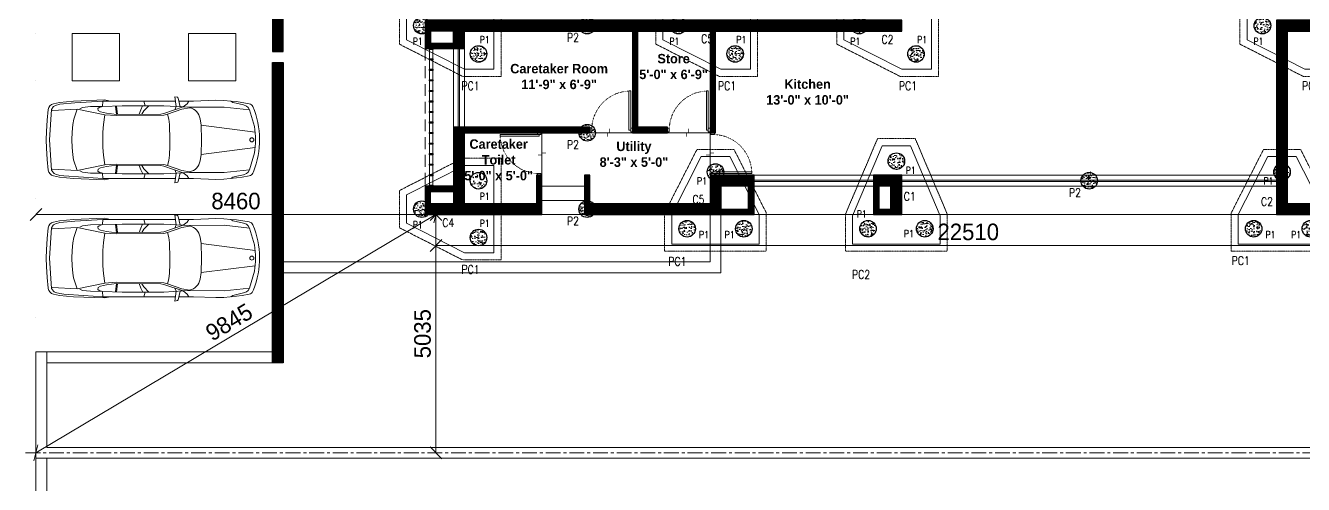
# Model space of a CAD drawing. Header units: metres. Extents: x 5205117 to 5948571, y 646915 to 1143748.
# Drawn here: x 5289628 to 5316649, y 905657 to 915355 of the extents above; entities that cross this region are included whole.
import ezdxf

# ---------------------------------------------------------------- set-up
doc = ezdxf.new("R2010")
doc.units = ezdxf.units.M
doc.header["$MEASUREMENT"] = 0
doc.header["$PDMODE"] = 35
doc.header["$PDSIZE"] = 10
for name, pattern in [('CENTER', [2, 1.25, -0.25, 0.25, -0.25]), ('DASHED', [0.75, 0.5, -0.25]), ('DOT', [0.25, 0, -0.25]), ('DOT2', [0.125, 0, -0.125]), ('HIDDEN', [0.375, 0.25, -0.125])]:
    doc.linetypes.add(name, pattern=pattern)
doc.layers.get('0').update_dxf_attribs({"color": 1, "linetype": 'DASHED', "lineweight": 30})
for name, color, linetype, lineweight in [('A -Text-1', 245, 'Continuous', 0), ('A-Center line', 1, 'CENTER', 9), ('A-Door', 3, 'Continuous', 15), ('A-Dotted', 43, 'DASHED', 5), ('A-Elevation 1', 4, 'Continuous', 13), ('A-Elevation 2', 163, 'Continuous', 9), ('A-Floor drop', 7, 'Continuous', 5), ('A-R.C.C.', 190, 'Continuous', 30), ('A-Window', 3, 'Continuous', 15), ('CAR', 251, 'Continuous', 0), ('landscape lines', 7, 'Continuous', 0), ('PLOT', 7, 'Continuous', 5), ('road ht', 8, 'Continuous', 5), ('S-C-0-UP TO F.F', 6, 'Continuous', 20), ('S-FOUND-EXCAVATION', 253, 'HIDDEN', 0), ('S-FOUND-FOOTING', 7, 'Continuous', 15), ('S-PILE', 96, 'Continuous', 30), ('S-TEXT COL.', 1, 'Continuous', 0), ('S-TEXT PILE', 7, 'Continuous', 0), ('WALL', 7, 'Continuous', 30), ('WALL HATCH', 252, 'Continuous', 0)]:
    doc.layers.add(name, color=color, linetype=linetype, lineweight=lineweight)
doc.layers.add('A-GF', color=8, linetype='Continuous', lineweight=0, transparency=0.5)
doc.styles.add('CENTURY GOTHIC', font='GOTHIC.TTF')
doc.styles.add('SETU 1', font='romans.shx', dxfattribs={"width": 0.8})
doc.styles.get("Standard").update_dxf_attribs({"font": 'GOTHIC.TTF'})
doc.dimstyles.get("Standard").update_dxf_attribs({"dimtxt": 2, "dimasz": 1, "dimexe": 0, "dimexo": 0, "dimgap": 0.1, "dimtad": 1, "dimdsep": 46, "dimtxsty": 'Standard', "dimblk": 'OBLIQUE', "dimcen": 0.1, "dimclrd": 256, "dimclre": 256, "dimclrt": 256, "dimadec": 0, "dimazin": 0, "dimtfac": 1, "dimtofl": 0, "dimtmove": 1, "dimatfit": 2, "dimldrblk": 'OPEN90', "dimfxl": 1, "dimtolj": 1, "dimtzin": 0, "dimlwd": -1, "dimlwe": -1, "dimarcsym": 0})

# ---------------------------------------------------------------- blocks, each defined once
blk = doc.blocks.new('A$C4CA47BB0')
at = {"layer": 'CAR'}
for p, q in [((-4.23915245812168, -0.4433533960382192), (-4.512537461981992, -0.4867865871019603)), ((-4.455077868648004, -0.5361714775062865), (-4.486498321801264, -0.5659226849147672)), ((-4.391557236740482, -0.5134398493537446), (-4.455077868648004, -0.5361714775062865)), ((-4.236782530078926, -0.4760002710045228), (-4.391557236740482, -0.5134398493537446)), ((-4.119777241818156, -0.4335420214993064), (-4.23915245812168, -0.4433533960382192)), ((-4.161233670527508, -0.460955191476387), (-4.236782530078926, -0.4760002710045228)), ((-4.119777241818156, -0.4335420214993064), (-4.161233670527508, -0.460955191476387)), ((-3.971470406830122, -0.4191985354336794), (-4.119777241818156, -0.4335420214993064)), ((-3.806537173546531, -0.4138500242424925), (-3.971470406830122, -0.4191985354336794)), ((-3.33223402553449, -0.434919695935605), (-3.806537173546531, -0.4138500242424925)), ((-3.33223402553449, -0.434919695935605), (-3.025185747348587, -0.434919695935605)), ((-2.703552525612395, -0.5325705718460085), (-3.248851464961263, -0.5621650596731342)), ((-3.199901198038788, -0.4903729141969961), (-3.231295683119242, -0.4343948675777938)), ((-3.11527171454145, -0.5557924042586819), (-3.199901198038788, -0.4903729141969961)), ((-3.00991424447966, -0.369602255830614), (-3.052684110818518, -0.5525249832808186)), ((-2.991567119879619, -0.3516633310682664), (-2.937115266826368, -0.3402373804092349)), ((-2.937115266826368, -0.3402373804092349), (-2.968129342465545, -0.5479710039053316)), ((-1.411737642163643, -0.434919695935605), (-2.951252830658632, -0.434919695935605)), ((-1.821557061784915, -0.5325705718460085), (-2.703552525612395, -0.5325705718460085)), ((-2.384852329003479, -0.5325705718460085), (-2.282170936856346, -0.6395535519532132)), ((-2.282170936856346, -0.4340686721770908), (-2.312277496794195, -0.5325705718460085)), ((-2.216802927358003, -0.6154551832914876), (-2.257087148293067, -0.5325705718460085)), ((-1.405389132494747, -0.5429960684505204), (-1.821557061784915, -0.5325705718460085)), ((-1.702293918202485, -0.5355591777570226), (-1.728194562010685, -0.7116700705082621)), ((-1.705928992374538, -0.7149429584478639), (-1.679632449393466, -0.536125919490587)), ((-1.446908886851815, -0.4075885303900577), (-1.574946504506442, -0.4308814333089686)), ((-0.7938825493911279, -0.434919695935605), (-1.446908886851815, -0.4075885303900577)), ((-1.411737642163643, -0.434919695935605), (-1.405389132494747, -0.5429960684505204)), ((-0.8235004996040514, -0.4708066570692608), (-1.411737642163643, -0.434919695935605)), ((-0.5024791220293992, -0.4986662956089276), (-0.8235004996040514, -0.4708066570692608)), ((-0.4965825478921033, -0.4608185174256505), (-0.7938825493911279, -0.434919695935605)), ((-0.413251923460848, -0.5239601066368778), (-0.5024791220293992, -0.4986662956089276)), ((-0.3692986876267241, -0.4879619839412044), (-0.4965825478921033, -0.4608185174256505)), ((-4.516194859586903, -0.6147335443038173), (-4.622074880100627, -0.9716824296428968)), ((-3.979561966223628, -0.5570188260753639), (-4.516194859586903, -0.6147335443038173)), ((-4.486498321801264, -0.5659226849147672), (-4.516194859586903, -0.6147335443038173)), ((-3.248851464961263, -0.5621650596731342), (-3.979561966223628, -0.5570188260753639)), ((-3.494170452457183, -0.9429863459099579), (-3.471569120234562, -0.8053154855642788)), ((-3.248209552501066, -0.5716921521816403), (-3.086220733852315, -0.6028975714925764)), ((-2.708015844533293, -0.6954003914852365), (-3.11527171454145, -0.5557924042586819)), ((-3.086220733852315, -0.6028975714925764), (-2.785196136674131, -0.7053229275807098)), ((-2.968129342465545, -0.5479710039053316), (-2.935410030253479, -0.6175818315241486)), ((-2.785196136674131, -0.7053229275807098), (-2.810944161128646, -0.8129619431347237)), ((-2.785196136674131, -0.7053229275807098), (-2.706967098980385, -0.7271689078843337)), ((-2.64346560143531, -0.7047871653030597), (-2.708015844533293, -0.6954003914852365)), ((-2.706967098980385, -0.7271689078843337), (-1.699226041338988, -0.7380846087526152)), ((-1.704436056157647, -0.7149593593348982), (-2.64346560143531, -0.7047871653030597)), ((-2.282170936856346, -0.6395535519532132), (-2.236429776652585, -0.7091971813460987)), ((-2.182683617285875, -0.7097785016430862), (-2.216802927358003, -0.6154551832914876)), ((-1.491078751050736, -0.6884136140015471), (-1.704436056157647, -0.7149593593348982)), ((-1.699226041338988, -0.7380846087526152), (-1.459355792665519, -0.7227443132760527)), ((-1.366186914467107, -0.6583726576063782), (-1.491078751050736, -0.6884136140015471)), ((-1.459355792665519, -0.7227443132760527), (-0.8694578325939799, -0.6032656802690326)), ((-1.428274746747775, -0.9226109783958236), (-1.459355792665519, -0.7227443132760527)), ((-1.405389132494747, -0.5429960684505204), (-1.335718168294988, -0.5660994500194647)), ((-1.155897486223693, -0.5485049438611895), (-1.405389132494747, -0.5429960684505204)), ((-1.319838010314925, -0.6300465049716877), (-1.366186914467107, -0.6583726576063782)), ((-1.335718168294988, -0.5660994500194647), (-1.310824812237115, -0.5892757244164386)), ((-1.310824812237115, -0.5892757244164386), (-1.319838010314925, -0.6300465049716877)), ((-0.9885196097475271, -0.5660994500194647), (-1.155897486223693, -0.5485049438611895)), ((-0.9285484029387587, -0.595741318184082), (-0.9885196097475271, -0.5660994500194647)), ((-0.8694578325939799, -0.6032656802690326), (-0.3464246906714834, -0.6294688293146464)), ((-0.8694578325939799, -0.6032656802690326), (-0.7997643171765956, -0.8122895068026992)), ((-0.3286374741073814, -0.608530364710532), (-0.3658465288899606, -0.554970537632471)), ((-0.2905997189918708, -1.252655121228599), (-0.3286374741073814, -0.608530364710532)), ((-0.2361556108044169, -0.8369928859301581), (-0.2604740246842994, -0.6118761454781634)), ((-4.635226568447251, -1.087376102595954), (-3.494170452457183, -0.9429863459099579)), ((-3.50375449249259, -1.25), (-3.494170452457183, -0.9429863459099579)), ((-2.824308605406259, -0.9283239537271584), (-2.834001073520994, -1.253956258195103)), ((-2.810944161128646, -0.8129619431347237), (-2.824308605406259, -0.9283239537271584)), ((-1.416734901044037, -1.086279065548297), (-1.428274746747775, -0.9226109783958236)), ((-0.7997643171765956, -0.8122895068026992), (-0.7771700464454623, -0.9293189408163016)), ((-0.7771700464454623, -0.9293189408163016), (-0.7646226851975368, -1.088748310068695)), ((-0.2226601872243918, -1.072504143536207), (-0.2361556108044169, -0.8369928859301581)), ((-0.218342198373648, -1.250001822321792), (-0.2226601872243918, -1.072504143536207)), ((-4.729999999999563, -1.25), (-4.729925284855199, -1.25)), ((-3.494170452457183, -1.557017298735445), (-3.50375449249259, -1.25)), ((-2.834001073520994, -1.253956258195103), (-2.830616112860298, -1.380616656997518)), ((-1.4146597333729, -1.246767203114359), (-1.416734901044037, -1.086279065548297)), ((-1.416734901044037, -1.413722756773495), (-1.4146597333729, -1.246767203114359)), ((-0.7646226851975368, -1.088748310068695), (-0.7622267890892542, -1.253236441527406)), ((-0.7622267890892542, -1.253236441527406), (-0.7646226851975373, -1.41125533457307)), ((-0.3286374741073814, -1.891473279931233), (-0.2905997189918708, -1.252655121228599)), ((-0.2226601872243918, -1.427499501105558), (-0.218342198373648, -1.250001822321792)), ((-3.494170452457183, -1.557017298735445), (-4.635226568447251, -1.412625719724019)), ((-4.622074880100627, -1.528319392678895), (-4.516194859586903, -1.885270100339767)), ((-3.471106250783123, -1.694609799287718), (-3.494170452457183, -1.557017298735445)), ((-2.830616112860298, -1.380616656997518), (-2.824308605406259, -1.571677868598272)), ((-2.824308605406259, -1.571677868598272), (-2.810944161128646, -1.687039879187068)), ((-1.45935579266552, -1.777257509049377), (-1.428274746747775, -1.577392666245942)), ((-1.428274746747775, -1.577392666245942), (-1.416734901044037, -1.413722756773495)), ((-0.7771700464454627, -1.570684703827283), (-0.7929757170659288, -1.669490931048131)), ((-0.7646226851975373, -1.41125533457307), (-0.7771700464454627, -1.570684703827283)), ((-0.2361556108044172, -1.663008936391634), (-0.2226601872243918, -1.427499501105558)), ((-4.516194859586903, -1.885270100339767), (-4.486498321801264, -1.934079137408844)), ((-4.516194859586903, -1.885270100339767), (-3.979561966223628, -1.942984818566401)), ((-2.708015844533293, -1.804601430838375), (-3.11527171454145, -1.944211240386721)), ((-2.785196136674131, -1.794678894739263), (-3.086220733852315, -1.897106073151008)), ((-2.968144376609416, -1.952027173778333), (-2.935420964178775, -1.882414523834086)), ((-2.810944161128646, -1.687039879187068), (-2.785196136674131, -1.794678894739263)), ((-2.706967098980385, -1.772832914441096), (-2.785196136674131, -1.794678894739263)), ((-2.64346560143531, -1.795214657020551), (-2.708015844533293, -1.804601430838375)), ((-1.699226041338989, -1.761917213572815), (-2.706967098980385, -1.772832914441096)), ((-1.704436056157647, -1.785042462990532), (-2.64346560143531, -1.795214657020551)), ((-2.386665993659335, -1.969319174701013), (-2.282170936856346, -1.860448270370398)), ((-2.282170936856346, -1.860448270370398), (-2.236429776652585, -1.790806463299305)), ((-2.216802927358003, -1.884548461350278), (-2.258005142333786, -1.969319174701013)), ((-2.182683617285875, -1.790223320680525), (-2.216802927358003, -1.884548461350278)), ((-1.701894374393305, -1.967150613092599), (-1.728194562010686, -1.788333574137141)), ((-1.491078751050736, -1.811588208322064), (-1.704436056157647, -1.785042462990532)), ((-1.704436056157647, -1.785042462990532), (-1.679632449393466, -1.963875902834843)), ((-1.45935579266552, -1.777257509049377), (-1.699226041338989, -1.761917213572815)), ((-1.366186914467107, -1.841630987037206), (-1.491078751050736, -1.811588208322064)), ((-0.8694578325939804, -1.89673614205276), (-1.45935579266552, -1.777257509049377)), ((-1.319838010314925, -1.869955317353742), (-1.366186914467107, -1.841630987037206)), ((-1.310824812237115, -1.910726097907173), (-1.319838010314925, -1.869955317353742)), ((-0.7929757170659288, -1.669490931048131), (-0.8694578325939804, -1.89673614205276)), ((-0.3464246906714834, -1.870532993008965), (-0.8694578325939804, -1.89673614205276)), ((-0.3692278449143487, -1.948480937737259), (-0.3286374741073814, -1.891473279931233)), ((-0.2604740246842994, -1.888127499163602), (-0.2361556108044172, -1.663008936391634)), ((-4.598383344531612, -1.923061386583868), (-4.586388374244052, -1.951834007786601)), ((-4.512537461981992, -2.013215235219832), (-4.358796466727654, -2.039112234389904)), ((-4.486498321801264, -1.934079137408844), (-4.455077868648004, -1.963832167139117)), ((-4.455077868648004, -1.963832167139117), (-4.391557236740482, -1.986563795288021)), ((-4.391557236740482, -1.986563795288021), (-4.250923738552956, -2.020351443001346)), ((-4.358796466727654, -2.039112234389904), (-4.239152458121681, -2.056650248607184)), ((-4.250923738552956, -2.020351443001346), (-4.161233670527508, -2.039046630845405)), ((-4.239152458121681, -2.056650248607184), (-3.971470406830122, -2.080803286886294)), ((-4.161233670527508, -2.039046630845405), (-4.119777241818157, -2.066457978500694)), ((-3.979561966223628, -1.942984818566401), (-3.248851464961263, -1.937836762648658)), ((-3.971470406830122, -2.080803286886294), (-3.806537173546531, -2.086153620399273)), ((-3.806537173546531, -2.086153620399273), (-3.33223402553449, -2.065082126389825)), ((-3.33223402553449, -2.065082126389825), (-3.025200781492458, -2.065082126389825)), ((-3.248851464961263, -1.937836762648658), (-3.11527171454145, -1.944211240386721)), ((-3.086220733852315, -1.897106073151008), (-3.248209552501066, -1.928309670138333)), ((-3.199901198038788, -2.009628908122977), (-3.231295683119242, -2.065605132422206)), ((-3.11527171454145, -1.944211240386721), (-3.199901198038788, -2.009628908122977)), ((-3.11527171454145, -1.944211240386721), (-2.703552525612395, -1.967433072799395)), ((-3.009936567905243, -2.130392277207648), (-3.052695044741995, -1.947471372079235)), ((-2.991581698444861, -2.148333024293606), (-2.937138045836036, -2.159758974950819)), ((-2.937138045836036, -2.159758974950819), (-2.968144376609416, -1.952027173778333)), ((-1.411737642163644, -2.065083948709798), (-2.951267864802503, -2.065082126389825)), ((-2.703552525612395, -1.967433072799395), (-1.821557061784915, -1.967433072799395)), ((-2.282170936856346, -2.06593315014652), (-2.312277496794195, -1.967433072799395)), ((-1.821557061784915, -1.967433072799395), (-1.405389132494747, -1.95700575387491)), ((-1.574946504506443, -2.069120389012824), (-1.446908886851816, -2.092415114255346)), ((-1.446908886851816, -2.092415114255346), (-0.7938825493911283, -2.065083948709798)), ((-1.411737642163644, -2.065083948709798), (-1.405389132494747, -1.95700575387491)), ((-1.411737642163644, -2.065083948709798), (-1.006859445064038, -2.03926895396944)), ((-1.405389132494747, -1.95700575387491), (-1.335718168294989, -1.933902372304146)), ((-1.405389132494747, -1.95700575387491), (-1.155897486223694, -1.951498700780576)), ((-1.335718168294989, -1.933902372304146), (-1.310824812237115, -1.910726097907173)), ((-1.155897486223694, -1.951498700780576), (-0.9885196097475275, -1.933902372304146)), ((-1.006859445064038, -2.03926895396944), (-0.587145963101648, -2.009966037447157)), ((-0.9285472639912771, -1.904262326457683), (-0.9885196097475275, -1.933902372304146)), ((-0.7938825493911283, -2.065083948709798), (-0.4965825478921033, -2.039183304896142)), ((-0.587145963101648, -2.009966037447157), (-0.5024791220293992, -2.001335526711102)), ((-0.5024791220293992, -2.001335526711102), (-0.4133302832469781, -1.975770189903471)), ((-0.4965825478921033, -2.039183304896142), (-0.3731241943169152, -2.012910907666082))]:
    blk.add_line(p, q, dxfattribs=at)
at = {"layer": 'CAR', "linetype": 'DOT', "ltscale": 200}
blk.add_lwpolyline([(-5.000000000000001, -2.5), (0, -2.5), (0, 0), (-5, 0)], close=True, dxfattribs=at)
at = {"layer": 'CAR'}
blk.add_circle((-4.566302300139796, -1.249998177680027), 0.04299394059769752, dxfattribs=at)
for centre, radius, start, end in [((-4.496660948649151, -0.5810023885314877), 0.09554134974888392, 99.56185476926768, 159.9007449463977), ((-2.986655510068886, -0.3750400607405027), 0.02388629608166429, 101.8560145927784, 166.8450830646642), ((-0.4396678284447262, -0.61607295000249), 0.0958247381144163, 34.7318926638975, 73.99907725951901), ((-0.4029587728946353, -0.6272674659339827), 0.1433131759158288, 6.16525159085062, 76.41699488329039), ((-2.943378127420146, -1.249998177680027), 1.78663175302919, 156.8697197759447, 202.1307612114779), ((-3.18715953184801, -0.8530675766414788), 0.288391726814776, 102.2413048067315, 170.4690512149974), ((-2.689220884625684, -1.250001822321792), 1.952793861006529, 171.8060920894292, 188.1938001605358), ((-3.18715953184801, -1.646936068003924), 0.287920138940791, 189.5309122793852, 257.7586450550641), ((-4.496660948649151, -1.919001256110278), 0.09554152472623277, 200.099348938389, 260.4381452307323), ((-2.986677833499925, -2.124956294623189), 0.02388556084065407, 193.1504116226357, 258.1420177111038), ((-0.4396678284447262, -1.883930694639275), 0.0955411491597455, 286.0012005063302, 317.4973570530997), ((-0.4029587728946353, -1.872736178707783), 0.1433137316082339, 282.0139402735163, 351.7917600206507)]:
    blk.add_arc(centre, radius, start, end, dxfattribs=at)
blk = doc.blocks.new('d 1200')
at = {"layer": 'A-GF', "ltscale": 10}
for points in [[(-50, -5.820766091346741e-11), (-50, 1099.999999999942), (-100, 1099.999999999942), (-100, -5.820766091346741e-11)], [(-1200, -50), (-1200, 49.99999999994179), (-1150, 49.99999999994179), (-1150, -50)], [(0, -50), (0, 49.99999999994179), (-50, 49.99999999994179), (-50, -50)]]:
    blk.add_lwpolyline(points, close=True, dxfattribs=at)
at = {"layer": 'A-GF', "linetype": 'DOT', "ltscale": 2}
blk.add_arc((-50, -5.820766091346741e-11), 1100, 90, 180, dxfattribs=at)
blk = doc.blocks.new('A$C583B0B11')
at = {"layer": 'A-Elevation 1', "ltscale": 5}
for p, q in [((-135, 0), (135, 0)), ((-135, -100), (135, -100))]:
    blk.add_line(p, q, dxfattribs=at)
at = {"layer": 'A-R.C.C.', "ltscale": 5, "flags": 128}
for points in [[(-135, 0), (-150, 0), (-150, -100), (-135, -100)], [(135, -100), (150, -100), (150, 0), (135, 0)]]:
    blk.add_lwpolyline(points, close=True, dxfattribs=at)
blk = doc.blocks.new('A$C41A408E0')
at = {"layer": 'A-R.C.C.', "ltscale": 5, "xscale": -1, "rotation": 90}
for p in [(12.50000000093132, -177.0000000001164), (12.50000000093132, -480.0000000001164), (12.50000000093132, -783.0000000001164), (12.50000000093132, -1086.000000000116), (12.50000000093132, -1389.000000000116), (12.50000000093132, -1692.000000000116), (12.50000000093132, -1995.000000000116), (12.50000000093132, -2298.000000000116), (12.50000000093132, -2601.000000000116), (12.50000000093132, -2904.000000000116), (12.50000000093132, -3207.000000000116), (12.50000000093132, -3510.000000000116), (12.50000000093132, -3813.000000000116)]:
    blk.add_blockref('A$C583B0B11', p, dxfattribs=at)
blk = doc.blocks.new('drop')
at = {"layer": 'A-Floor drop', "ltscale": 3, "const_width": 0.01875}
blk.add_lwpolyline([(-0.1124999999983629, 0.02812499999959073), (0, 0.02812499999959073), (0, -0.02812499999959073), (0.1125000000010914, -0.02812499999959073)], dxfattribs=at)
blk = doc.blocks.new('_Oblique')
at = {"color": 0, "linetype": 'ByBlock', "lineweight": -2}
blk.add_line((-0.5, -0.5), (0.5, 0.5), dxfattribs=at)
blk = doc.blocks.new('*D73')
at = {"layer": 'Defpoints', "color": 0, "ltscale": 5, "transparency": 16777216}
for p in [(5298306.855469342, 911360.2669088766), (5289846.874224629, 906325.2669088678), (5289846.874224629, 906325.2669088668)]:
    blk.add_point(p, dxfattribs=at)
at = {"layer": 'road ht', "color": 1, "ltscale": 5, "transparency": 16777216}
blk.add_line((5298306.855469342, 911360.2669088757), (5289846.874224629, 906325.2669088668), dxfattribs=at)
at = {"layer": 'road ht', "linetype": 'DOT2', "ltscale": 5, "transparency": 16777216}
for p, q in [((5298306.855469342, 911360.2669088766), (5298306.855469342, 911360.2669088757)), ((5289846.874224629, 906325.2669088678), (5289846.874224629, 906325.2669088668))]:
    blk.add_line(p, q, dxfattribs=at)
at = {"layer": 'road ht', "color": 1, "ltscale": 5, "transparency": 16777216, "xscale": 250, "yscale": 250, "zscale": 250}
for p, rotation in [((5298306.855469342, 911360.2669088757), 30.7592032650284), ((5289846.874224629, 906325.2669088668), 210.7592032650284)]:
    blk.add_blockref('_Oblique', p, dxfattribs=dict(at, rotation=rotation))
at = {"layer": 'road ht', "color": 1, "ltscale": 5, "transparency": 16777216, "insert": (5293931.718886197, 909086.6461752115), "char_height": 350, "attachment_point": 5, "rotation": 30.759203265028393}
blk.add_mtext('\\A1;9845', dxfattribs=at)
blk = doc.blocks.new('_Open90')
at = {"color": 0, "linetype": 'ByBlock', "lineweight": -2}
for p, q in [((0, 0), (-1, 0)), ((-0.5, 0.5), (0, 0)), ((0, 0), (-0.5, -0.5))]:
    blk.add_line(p, q, dxfattribs=at)
blk = doc.blocks.new('*D74')
at = {"layer": 'Defpoints', "color": 0, "ltscale": 5, "transparency": 16777216}
for p in [(5298314.664623672, 911360.2669088771), (5298306.855469359, 906325.2669088684), (5298314.664623672, 906325.2669088684)]:
    blk.add_point(p, dxfattribs=at)
at = {"layer": 'road ht', "linetype": 'DOT2', "ltscale": 5, "transparency": 16777216}
for p, q in [((5298314.664623672, 911360.2669088771), (5298306.855469359, 911360.2669088771)), ((5298314.664623672, 906325.2669088684), (5298306.855469359, 906325.2669088684))]:
    blk.add_line(p, q, dxfattribs=at)
at = {"layer": 'road ht', "color": 1, "ltscale": 5, "transparency": 16777216}
blk.add_line((5298306.855469359, 911360.2669088771), (5298306.855469359, 906325.2669088684), dxfattribs=at)
at = {"layer": 'road ht', "color": 1, "ltscale": 5, "transparency": 16777216, "xscale": 250, "yscale": 250, "zscale": 250}
for p, rotation in [((5298306.855469359, 911360.2669088771), 90), ((5298306.855469359, 906325.2669088684), 270)]:
    blk.add_blockref('_Oblique', p, dxfattribs=dict(at, rotation=rotation))
at = {"layer": 'road ht', "color": 1, "ltscale": 5, "transparency": 16777216, "insert": (5298023.051934348, 908842.766908871), "char_height": 350, "attachment_point": 5, "rotation": 90}
blk.add_mtext('\\A1;5035', dxfattribs=at)
blk = doc.blocks.new('*D75')
at = {"layer": 'Defpoints', "color": 0, "ltscale": 5, "transparency": 16777216}
for p in [(5289846.85916472, 911360.2776878095), (5289846.85916472, 911360.2776878097), (5298306.855469343, 911360.2669088842)]:
    blk.add_point(p, dxfattribs=at)
at = {"layer": 'road ht', "linetype": 'DOT2', "ltscale": 5, "transparency": 16777216}
for p, q in [((5289846.85916472, 911360.2776878095), (5289846.85916472, 911360.2776878097)), ((5298306.855469343, 911360.2669088842), (5298306.855469343, 911360.2669088843))]:
    blk.add_line(p, q, dxfattribs=at)
at = {"layer": 'road ht', "color": 1, "ltscale": 5, "transparency": 16777216}
blk.add_line((5298306.855469343, 911360.2669088843), (5289846.85916472, 911360.2776878097), dxfattribs=at)
at = {"layer": 'road ht', "color": 1, "ltscale": 5, "transparency": 16777216, "xscale": 250, "yscale": 250, "zscale": 250}
for p, rotation in [((5289846.85916472, 911360.2776878097), 179.9999269991487), ((5298306.855469343, 911360.2669088843), 359.9999269991487)]:
    blk.add_blockref('_Oblique', p, dxfattribs=dict(at, rotation=rotation))
at = {"layer": 'road ht', "color": 1, "ltscale": 5, "transparency": 16777216, "insert": (5294076.857678627, 911644.0758333569), "char_height": 350, "attachment_point": 5, "rotation": 359.9999269991487}
blk.add_mtext('\\A1;8460', dxfattribs=at)
blk = doc.blocks.new('*D99')
at = {"layer": 'Defpoints', "color": 0, "ltscale": 5, "transparency": 16777216}
for p in [(5298306.855469342, 911508.7768309587), (5320816.855469342, 911475.2669088761), (5320816.855469342, 910708.2632984569)]:
    blk.add_point(p, dxfattribs=at)
at = {"layer": 'road ht', "linetype": 'DOT2', "ltscale": 5, "transparency": 16777216}
for p, q in [((5298306.855469342, 911508.7768309587), (5298306.855469342, 910708.2632984569)), ((5320816.855469342, 911475.2669088761), (5320816.855469342, 910708.2632984569))]:
    blk.add_line(p, q, dxfattribs=at)
at = {"layer": 'road ht', "color": 1, "ltscale": 5, "transparency": 16777216}
blk.add_line((5298306.855469342, 910708.2632984569), (5320816.855469342, 910708.2632984569), dxfattribs=at)
at = {"layer": 'road ht', "color": 1, "ltscale": 5, "transparency": 16777216, "xscale": 250, "yscale": 250, "zscale": 250, "rotation": 180}
blk.add_blockref('_Oblique', (5298306.855469342, 910708.2632984569), dxfattribs=at)
at = {"layer": 'road ht', "color": 1, "ltscale": 5, "transparency": 16777216, "xscale": 250, "yscale": 250, "zscale": 250}
blk.add_blockref('_Oblique', (5320816.855469342, 910708.2632984569), dxfattribs=at)
at = {"layer": 'road ht', "color": 1, "ltscale": 5, "transparency": 16777216, "insert": (5309561.855469342, 910992.0668334671), "char_height": 350, "attachment_point": 5}
blk.add_mtext('\\A1;22510', dxfattribs=at)
blk = doc.blocks.new('P2')
at = {"layer": 'S-PILE', "lineweight": 0}
h = blk.add_hatch(dxfattribs=at)
h.set_pattern_fill('AR-CONC', color=256, scale=20)
h.set_pattern_definition([(49.99999999999999, (0, 0), (143.4520365201507, -12.55042699651902), [15, -165]), (355, (0, 0), (-27.7502667226, 150.4384267400024), [12, -132]), (100.45144446, (11.9543362, -1.0458688), (115.7017693454224, 137.8879981937259), [12.7480384, -140.2284224]), (46.18420000000001, (0, 40), (213.4482661343145, -33.10385615861531), [22.5, -247.5]), (96.63563549, (17.787349, 37.2413386), (186.9323891348457, 194.8237201549101), [19.1220684, -210.342752]), (351.1841639899999, (0, 40), (186.9323890109546, 194.823720053998), [18, -198.0000002]), (21, (20, 30), (119.3814104236923, -80.52377813306776), [15, -165]), (326.0000000000001, (20, 30), (48.66306638431634, 145.0300090093706), [12, -132]), (71.45144474, (29.9484508, 23.2896852), (168.0444753459942, 64.50623056127077), [12.748038, -140.2284224]), (37.50000000000001, (0, 0), (2.431971063458134, 66.5787707662623), [0, -130.4, 0, -134, 0, -132.5]), (7.499999999999999, (0, 0), (52.61390748842972, 78.88234237647205), [0, -76.39999999999999, 0, -127.4, 0, -50.5]), (327.5, (-44.6, 0), (106.7644872344818, -4.510974346875951), [0, -50, 0, -156, 0, -207]), (317.5, (-64.6, 0), (116.6372338684772, 20.02099646646354), [0, -65, 0, -103.6, 0, -147])])
edge = h.paths.add_edge_path()
edge.add_arc((0, 0), 175, 0, 360)
at = {"layer": 'S-PILE'}
blk.add_circle((0, 0), 175, dxfattribs=at)
blk = doc.blocks.new('fghfgfccf')
at = {"layer": 'S-C-0-UP TO F.F'}
h = blk.add_hatch(color=5, dxfattribs=at)
h.dxf.hatch_style = 1
h.paths.add_polyline_path([(5232664.205102915, 1007978.544935737), (5232664.205102915, 1007748.544935737), (5232064.205102915, 1007748.544935737), (5232064.205102915, 1007978.544935737)])
h = blk.add_hatch(color=5, dxfattribs=at)
h.dxf.hatch_style = 1
h.paths.add_polyline_path([(5238089.20511396, 1007978.507803955), (5238089.20511396, 1007748.507803955), (5237489.205098702, 1007748.507803955), (5237489.205098702, 1007978.507803955)])
h = blk.add_hatch(color=5, dxfattribs=at)
h.dxf.hatch_style = 1
h.paths.add_polyline_path([(5241914.205102915, 1007978.544935737), (5241914.205102915, 1007748.544935737), (5241314.205102915, 1007748.544935737), (5241314.205102915, 1007978.544935737)])
h = blk.add_hatch(color=5, dxfattribs=at)
h.dxf.hatch_style = 1
h.paths.add_polyline_path([(5250439.205087656, 1007978.544935737), (5250439.205087656, 1007748.544935737), (5249839.205087656, 1007748.544935737), (5249839.205087656, 1007978.544935737)])
h = blk.add_hatch(color=5, dxfattribs=at)
h.dxf.hatch_style = 1
h.paths.add_polyline_path([(5241684.205102915, 1004698.544935737), (5241914.205102915, 1004698.544935737), (5241914.205102915, 1003868.544935737), (5241684.205102915, 1003868.544935737)])
h = blk.add_hatch(color=5, dxfattribs=at)
h.dxf.hatch_style = 1
h.paths.add_polyline_path([(5237859.205118174, 1004468.544935737), (5238089.205118174, 1004468.544935737), (5238089.205118174, 1003868.544931922), (5237859.205118174, 1003868.544931922)])
h = blk.add_hatch(color=5, dxfattribs=at)
h.dxf.hatch_style = 1
h.paths.add_polyline_path([(5249839.205102915, 1004468.544935737), (5250069.205102915, 1004468.544935737), (5250069.205102915, 1003868.544931922), (5249839.205102915, 1003868.544931922)])
h = blk.add_hatch(color=5, dxfattribs=at)
h.dxf.hatch_style = 1
h.paths.add_polyline_path([(5232664.205118174, 1004098.544935737), (5232664.205118174, 1003868.544935737), (5232064.205102915, 1003868.544935737), (5232064.205102915, 1004098.544935737)])
at = {"layer": 'S-C-0-UP TO F.F', "color": 5}
for points in [[(5232664.205102915, 1007748.544935737), (5232664.205102915, 1007978.544935737), (5232064.205102915, 1007978.544935737), (5232064.205102915, 1007748.544935737)], [(5238089.20511396, 1007748.507803955), (5238089.20511396, 1007978.507803955), (5237489.205098702, 1007978.507803955), (5237489.205098702, 1007748.507803955)], [(5241914.205102915, 1007748.544935737), (5241914.205102915, 1007978.544935737), (5241314.205102915, 1007978.544935737), (5241314.205102915, 1007748.544935737)], [(5250439.205087656, 1007748.544935737), (5250439.205087656, 1007978.544935737), (5249839.205087656, 1007978.544935737), (5249839.205087656, 1007748.544935737)], [(5241914.205102915, 1004698.544935737), (5241684.205102915, 1004698.544935737), (5241684.205102915, 1003868.544935737), (5241914.205102915, 1003868.544935737)], [(5238089.205118174, 1004468.544935737), (5237859.205118174, 1004468.544935737), (5237859.205118174, 1003868.544931922), (5238089.205118174, 1003868.544931922)], [(5250069.205102915, 1004468.544935737), (5249839.205102915, 1004468.544935737), (5249839.205102915, 1003868.544931922), (5250069.205102915, 1003868.544931922)], [(5232664.205118174, 1003868.544935737), (5232664.205118174, 1004098.544935737), (5232064.205102915, 1004098.544935737), (5232064.205102915, 1003868.544935737)]]:
    blk.add_lwpolyline(points, close=True, dxfattribs=at)
at = {"layer": 'S-FOUND-EXCAVATION'}
for points in [[(5233439.205177514, 1008938.544923069), (5232628.794932021, 1008938.544923069), (5231289.205177514, 1008256.250033928), (5231289.205177514, 1007470.83984064), (5232628.794930618, 1006788.544923069), (5233439.205177514, 1006788.544923069)], [(5238864.20518093, 1008938.507791287), (5238053.794935437, 1008938.507791287), (5236714.20518093, 1008256.212902146), (5236714.20518093, 1007470.802708858), (5238053.794934033, 1006788.507791287), (5238864.20518093, 1006788.507791287)], [(5242689.205177514, 1008938.544923069), (5241878.794932021, 1008938.544923069), (5240539.205177514, 1008256.250033928), (5240539.205177514, 1007470.83984064), (5241878.794930618, 1006788.544923069), (5242689.205177514, 1006788.544923069)], [(5251214.205188559, 1008938.544923698), (5250403.794943066, 1008938.544923698), (5249064.205188559, 1008256.250034556), (5249064.205188559, 1007470.839841268), (5250403.794941663, 1006788.544923698), (5251214.205188559, 1006788.544923698)], [(5241402.769913876, 1005478.187237704), (5240724.205089647, 1003880.654651403), (5240724.205089647, 1003098.050811133), (5242874.205089647, 1003098.050811133), (5242874.205089647, 1003880.654650089), (5242195.640293786, 1005478.187237704)], [(5239049.205093833, 1003093.544882999), (5239049.205093833, 1003903.955128492), (5238366.910204692, 1005243.544882999), (5237581.500011404, 1005243.544882999), (5236899.205093833, 1003903.955129895), (5236899.205093833, 1003093.544882999)], [(5251029.205089619, 1003093.504899878), (5251029.205089619, 1003903.915145371), (5250346.910200479, 1005243.504899878), (5249561.50000719, 1005243.504899878), (5248879.205089619, 1003903.915146774), (5248879.205089619, 1003093.504899878)], [(5233439.205185143, 1005058.544923069), (5232628.79493965, 1005058.544923069), (5231289.205185143, 1004376.250033928), (5231289.205185143, 1003590.83984064), (5232628.794938248, 1002908.544923069), (5233439.205185143, 1002908.544923069)]]:
    blk.add_lwpolyline(points, close=True, dxfattribs=at)
at = {"layer": 'S-FOUND-FOOTING', "color": 1}
for points in [[(5233289.205177514, 1008788.544923069), (5232664.205129219, 1008788.544923069), (5231439.205177514, 1008163.544936365), (5231439.205177514, 1007563.544936365), (5232664.205129219, 1006938.544923069), (5233289.205177514, 1006938.544923069), (5233289.205177514, 1008788.544923069)], [(5238714.20518093, 1008788.507791287), (5238089.205132635, 1008788.507791287), (5236864.20518093, 1008163.507804583), (5236864.20518093, 1007563.507804583), (5238089.205132635, 1006938.507791287), (5238714.20518093, 1006938.507791287), (5238714.20518093, 1008788.507791287)], [(5242539.205177514, 1008788.544923069), (5241914.205129219, 1008788.544923069), (5240689.205177514, 1008163.544936365), (5240689.205177514, 1007563.544936365), (5241914.205129219, 1006938.544923069), (5242539.205177514, 1006938.544923069), (5242539.205177514, 1008788.544923069)], [(5251064.205188559, 1008788.544923698), (5250439.205140265, 1008788.544923698), (5249214.205188559, 1008163.544936994), (5249214.205188559, 1007563.544936994), (5250439.205140265, 1006938.544923698), (5251064.205188559, 1006938.544923698), (5251064.205188559, 1008788.544923698)], [(5238899.205093833, 1003243.544882999), (5238899.205093833, 1003868.544931294), (5238274.205107129, 1005093.544882999), (5237674.205107129, 1005093.544882999), (5237049.205093833, 1003868.544931294), (5237049.205093833, 1003243.544882999), (5238899.205093833, 1003243.544882999)], [(5250879.205089619, 1003243.504899878), (5250879.205089619, 1003868.504948173), (5250254.205102915, 1005093.504899878), (5249654.205102915, 1005093.504899878), (5249029.205089619, 1003868.504948173), (5249029.205089619, 1003243.504899878), (5250879.205089619, 1003243.504899878)], [(5233289.205185143, 1004908.544923069), (5232664.205136849, 1004908.544923069), (5231439.205185143, 1004283.544936365), (5231439.205185143, 1003683.544936365), (5232664.205136849, 1003058.544923069), (5233289.205185143, 1003058.544923069), (5233289.205185143, 1004908.544923069)]]:
    blk.add_lwpolyline(points, dxfattribs=at)
at = {"layer": 'S-FOUND-FOOTING', "color": 202}
blk.add_lwpolyline([(5241499.205102918, 1005323.544935737), (5240874.205089621, 1003843.408557461), (5240874.205089621, 1003243.408509166), (5242724.205089621, 1003243.408509166), (5242724.205089621, 1003843.408557461), (5242099.205102917, 1005323.544935737), (5241499.205102918, 1005323.544935737)], dxfattribs=at)
at = {"layer": 'S-PILE', "rotation": 90.00000000000001}
for p in [(5231764.205129219, 1007863.544936365), (5235261.705118174, 1007863.544937568), (5237189.205132635, 1007863.507804583), (5241014.205129219, 1007863.544936365), (5249539.205140265, 1007863.544936994), (5232964.068750942, 1007263.544931218), (5238389.068754358, 1007263.507799436), (5242214.068750942, 1007263.544931218), (5235261.705118174, 1005598.544937568), (5232964.068758572, 1004583.544931218), (5245876.705111507, 1004583.544937568), (5231764.205136849, 1003983.544936365), (5235261.705118174, 1003983.544937568), (5232964.068758572, 1003383.544931218)]:
    blk.add_blockref('P2', p, dxfattribs=at)
at = {"layer": 'S-PILE'}
for p in [(5237974.205107129, 1004768.544931294), (5241799.205102917, 1004998.544935737), (5249954.205102915, 1004768.504948173), (5237374.205101982, 1003568.68130957), (5238574.205101982, 1003568.68130957), (5241199.20509777, 1003568.544935737), (5242399.20509777, 1003568.544935737), (5249354.205097768, 1003568.641326449), (5250554.205097768, 1003568.641326449)]:
    blk.add_blockref('P2', p, dxfattribs=at)
at = {"layer": 'S-TEXT COL.', "color": 1, "true_color": 0xe61414, "style": 'SETU 1', "width": 0.8}
for s, p in [('C5', (5237670.735544964, 1007494.384430272)), ('C2', (5241484.8532647, 1007479.940417271)), ('C5', (5237487.822211687, 1004098.544937421)), ('C1', (5241954.066964537, 1004162.648285434)), ('C2', (5249509.806995326, 1004051.678954092)), ('C4', (5232198.018301928, 1003606.50467632))]:
    blk.add_text(s, height=180, dxfattribs=at).set_placement(p)
at = {"layer": 'S-TEXT COL.', "color": 7, "style": 'SETU 1', "width": 0.8}
for s, p in [('PC1', (5232602.707815929, 1006499.413815198)), ('PC1', (5238027.707819344, 1006499.376683416)), ('PC1', (5241852.707815929, 1006499.413815198)), ('PC1', (5250377.707826974, 1006499.413815827)), ('PC1', (5232602.707823559, 1002619.413815198)), ('PC1', (5236976.794236938, 1002788.39940246)), ('PC1', (5248889.730491414, 1002804.373792006)), ('PC2', (5240861.431635492, 1002512.113898934))]:
    blk.add_text(s, height=180, dxfattribs=at).set_placement(p)
at = {"layer": 'S-TEXT PILE', "style": 'SETU 1', "width": 0.8}
for s, height, p in [('P1', 150, (5232989.034573427, 1007490.039964812)), ('P2', 180, (5234834.817814688, 1007522.02715092)), ('P1', 150, (5238414.034576843, 1007490.002833029)), ('P1', 150, (5242239.034573427, 1007490.039964812)), ('P1', 150, (5231574.940731306, 1007457.049886474)), ('P1', 150, (5236999.940734722, 1007457.012754692)), ('P1', 150, (5240824.940731306, 1007457.049886474)), ('P1', 150, (5249349.940742351, 1007457.049887102)), ('P2', 180, (5234834.817814688, 1005257.02715092)), ('P1', 150, (5241996.751991218, 1004729.963162544)), ('P1', 150, (5237582.823597346, 1004502.610315192)), ('P2', 180, (5245449.817808022, 1004242.02715092)), ('P1', 150, (5249562.823593132, 1004502.570332071)), ('P1', 150, (5232989.034581057, 1004177.049881327)), ('P1', 150, (5240962.720753506, 1003804.239358905)), ('P1', 150, (5231574.940738935, 1003577.049886474)), ('P1', 150, (5232989.034581057, 1003610.039964812)), ('P2', 180, (5234834.817814688, 1003642.02715092)), ('P1', 150, (5237625.421405116, 1003366.708411168)), ('P1', 150, (5238167.404156496, 1003366.708411168)), ('P1', 150, (5241959.052555947, 1003389.816295512)), ('P1', 150, (5249605.421400903, 1003366.668428047)), ('P1', 150, (5250147.404152282, 1003366.668428047))]:
    blk.add_text(s, height=height, dxfattribs=at).set_placement(p)

msp = doc.modelspace()

# ---------------------------------------------------------------- hatches: boundary and pattern name
at = {"layer": 'WALL HATCH', "ltscale": 10}
h = msp.add_hatch(dxfattribs=at)
h.set_pattern_fill('ANSI31', color=256, scale=100, angle=180)
h.set_pattern_definition([(225, (2846344.712207468, -266161.4239915681), (8.83883476483184, -8.838834764831851), [])])
h.paths.add_polyline_path([(5320701.855469342, 915470.2669088766), (5320701.855469342, 915705.2669089362), (5321186.855469342, 915705.2669089362), (5321186.855469342, 915470.2669088766)], flags=16)
h.paths.add_polyline_path([(5320701.855469342, 919300.2669088766), (5320701.855469342, 919065.2669088766), (5321186.855469342, 919065.2669088766), (5321186.855469342, 919300.2669088766)], flags=16)
h.paths.add_polyline_path([(5320586.855469342, 915240.2669088766), (5320586.855469342, 915820.2669088766), (5321186.855469342, 915820.2669088766), (5321186.855469342, 917270.2669088766), (5318001.855469342, 917270.2669088766), (5318001.855469342, 915470.2669088766), (5319686.855469342, 915470.2669088766), (5319686.855469342, 915240.2669088766), (5317886.855469342, 915240.2669088766), (5317886.855469342, 919530.2669088766), (5319686.855469342, 919530.2669088766), (5319686.855469342, 919300.2669088766), (5318001.855469342, 919300.2669088766), (5318001.855469342, 917500.2669088766), (5321186.855469342, 917500.2669088766), (5321186.855469342, 918950.2669089362), (5320586.855469342, 918950.2669089362), (5320586.855469342, 919530.2669088766), (5321416.855469342, 919530.2669088766), (5321416.855469342, 915240.2669088766)])
h.paths.add_polyline_path([(5306101.855469342, 920670.2669088766), (5307026.855469342, 920670.2669088766), (5307026.855469342, 920440.2669088766), (5306101.855469342, 920440.2669088766), (5306101.855469342, 918615.2669088766), (5307026.855469342, 918615.2669088766), (5307026.855469342, 918500.2669088766), (5306101.855469342, 918500.2669088766), (5306101.855469342, 917500.2669088766), (5306726.855469342, 917500.2669088766), (5306726.855469342, 917270.2669088766), (5305871.855469342, 917270.2669088766), (5305871.855469342, 921885.2669089362), (5306101.855469342, 921885.2669089362)], flags=17)
h.paths.add_polyline_path([(5298676.855469342, 914985.0330886766), (5298676.855469342, 915240.2669088766), (5298191.855469342, 915240.2669088766), (5298191.855469342, 914985.0330886766)], flags=16)
h.paths.add_polyline_path([(5306101.855469342, 922810.2669088766), (5306101.855469342, 923180.2669088766), (5307926.855469342, 923180.2669088766), (5307926.855469342, 917270.2669088766), (5308156.855469342, 917270.2669088766), (5308156.855469342, 923410.2669088766), (5305871.855469342, 923410.2669088766), (5305871.855469342, 922810.2669088766)])
h.paths.add_polyline_path([(5303201.855469342, 913205.2669089362), (5302576.855469342, 913205.2669089362), (5302576.855469342, 915240.2669088766), (5304101.855469342, 915240.2669088766), (5304101.855469342, 913090.2669088766), (5304216.855469819, 913090.2669088766), (5304216.855469819, 915240.2669088766), (5308156.855469342, 915240.2669088766), (5308156.855469342, 915470.2669088766), (5298076.855469342, 915470.2669088766), (5298076.855469342, 914870.0330886766), (5298906.855469342, 914870.0330886766), (5298906.855469342, 915240.2669088766), (5302461.855469342, 915240.2669088766), (5302461.855469342, 913090.2669088766), (5303201.855469342, 913090.2669088766)])
h.paths.add_polyline_path([(5298676.855469342, 913205.0176572129), (5298676.855469342, 911959.9800650999), (5298076.855469342, 911959.8819988891), (5298076.855469342, 911360.2669088766), (5300546.855469342, 911360.2669088766), (5300546.855469342, 912190.2669088766), (5300431.855469342, 912190.2669088766), (5300431.855469342, 911590.2669088766), (5298906.855469342, 911590.0176572129), (5298906.855469342, 913090.0176572129), (5301561.855469342, 913090.2669088766), (5301561.855469342, 913205.2669089362), (5298676.855469342, 913205.0733446404)])
h.paths.add_polyline_path([(5298676.855469342, 911590.2669088766), (5298191.855469342, 911590.2669088766), (5298191.855469342, 911844.8819988295), (5298676.855469342, 911844.8819988295)], flags=16)
h.paths.add_polyline_path([(5304331.855469342, 917870.2669088766), (5300356.855469342, 917870.2669088766), (5300356.855469342, 917270.2669088766), (5304331.855469342, 917270.2669088766)])
h.paths.add_polyline_path([(5304101.855464097, 917640.2669089362), (5300586.855469342, 917640.2669089362), (5300586.855469342, 917385.2669089362), (5304101.855469342, 917385.2669089362)], flags=16)
h.paths.add_polyline_path([(5301446.855469342, 912190.2669088766), (5301446.855469342, 911360.2669088766), (5305031.855469342, 911360.2669088766), (5305031.855469342, 912190.2669088766), (5304101.855469342, 912190.2669088766), (5304101.855469342, 911590.2669088766), (5301561.855469342, 911590.2669088766), (5301561.855469342, 912190.2669088766)])
h.paths.add_polyline_path([(5304331.855469342, 911475.2669088766), (5304916.855469342, 911475.2669088766), (5304916.855469342, 911960.2669088766), (5304331.855469342, 911960.2669088766)], flags=16)
h.paths.add_polyline_path([(5308156.855469342, 912190.2669088766), (5307556.855469342, 912190.2669088766), (5307556.855469342, 911360.2669088766), (5308156.855469342, 911360.2669088766)])
h.paths.add_polyline_path([(5307671.855469342, 911475.2669088766), (5307926.855469342, 911475.2669088766), (5307926.855469342, 911960.2669088766), (5307671.855469342, 911960.2669088766)], flags=16)
h.paths.add_polyline_path([(5320816.855469342, 922925.2669088766), (5320816.855469342, 923180.2669088766), (5321901.855469342, 923180.2669088766), (5321901.855469342, 922925.2669088766)], flags=16)
h.paths.add_polyline_path([(5316986.855469819, 917270.2669088766), (5316081.855469342, 917270.2669088766), (5316081.855469342, 923410.2669088766), (5322016.855469342, 923410.2669088766), (5322016.855469342, 922810.2669088766), (5320586.855469342, 922810.2669088766), (5320586.855469342, 923180.2669088766), (5316311.855469342, 923180.2669088766), (5316311.855469342, 919530.2669088766), (5316986.855469819, 919530.2669088766), (5316986.855469819, 919300.2669088766), (5316311.855469342, 919300.2669088766), (5316311.855469342, 917500.2669088766), (5316986.855469819, 917500.2669088766)])
h.paths.add_polyline_path([(5320816.855469342, 911845.2669088766), (5320816.855469342, 911590.2669088766), (5321901.855469342, 911590.2669088766), (5321901.855469342, 911845.2669088766)], flags=16)
h.paths.add_polyline_path([(5316986.855469819, 915470.2669088766), (5316081.855469342, 915470.2669088766), (5316081.855469342, 911360.2669088766), (5322016.855469342, 911360.2669088766), (5322016.855469342, 911960.2669088766), (5320586.855469342, 911960.2669088766), (5320586.855469342, 911590.2669088766), (5316311.855469342, 911590.2669088766), (5316311.855469342, 915240.2669088766), (5316986.855469819, 915240.2669088766)])
h = msp.add_hatch(dxfattribs=at)
h.set_pattern_fill('ANSI31', color=256, scale=100, angle=180)
h.set_pattern_definition([(225, (2847143.235356959, -270164.465380138), (8.83883476483184, -8.838834764831851), [])])
h.paths.add_polyline_path([(5295076.855469342, 914575.3007140085), (5295076.855469342, 908229.9070709273), (5294846.855469342, 908229.9070709273), (5294846.855469342, 914575.3007140085)])
h.paths.add_polyline_path([(5295076.855469342, 914805.3007140681), (5295076.855469342, 921150.6943571493), (5294846.855469342, 921150.6943571493), (5294846.855469342, 914805.3007140681)])

# ---------------------------------------------------------------- linework, layer by layer
at = {"layer": 'A-Center line', "ltscale": 250}
msp.add_line((5289627.856799485, 906325.266908868), (5335476.428732391, 906325.266908868), dxfattribs=at)
at = {"layer": 'A-Dotted', "ltscale": 500}
for p, q in [((5298076.855469342, 914870.0330886766), (5298076.855469342, 911959.8819988891)), ((5307556.855469342, 911360.2669088766), (5305031.855469342, 911360.2669088766)), ((5308156.855469342, 911360.2669088766), (5316081.855469342, 911360.2669088766))]:
    msp.add_line(p, q, dxfattribs=at)
at = {"layer": 'A-Elevation 1', "ltscale": 800}
for p, q in [((5307556.855469342, 912190.2669088766), (5305031.855469342, 912190.2669088766)), ((5307556.855469342, 911960.2669088766), (5305031.855469342, 911960.2669088766))]:
    msp.add_line(p, q, dxfattribs=at)
at = {"layer": 'A-Elevation 2', "ltscale": 5}
for p, q in [((5298676.855469342, 914870.0330886766), (5298676.855469342, 913205.033088617)), ((5298906.855469342, 914870.0330886766), (5298906.855469342, 913205.033088617)), ((5308156.855469342, 912190.2669088766), (5316081.855469342, 912190.2669088766)), ((5301446.855469342, 911960.2669088766), (5300546.855469342, 911960.2669088766)), ((5308156.855469342, 911960.2669088766), (5316081.855469342, 911960.2669088766)), ((5301446.855469342, 911660.2669088766), (5300546.855469342, 911660.2669088766)), ((5301446.855469342, 911360.2669088766), (5300546.855469342, 911360.2669088766)), ((5307556.855469342, 911360.2669088766), (5305031.855469342, 911360.2669088766)), ((5308156.855469342, 911360.2669088766), (5316081.855469342, 911360.2669088766))]:
    msp.add_line(p, q, dxfattribs=at)
for points in [[(5291616.855469342, 915190.300714009), (5291616.855469342, 914190.300714009), (5290616.855469342, 914190.300714009), (5290616.855469342, 915190.300714009)], [(5293076.855469342, 915190.300714009), (5293076.855469342, 914190.300714009), (5294076.855469342, 914190.300714009), (5294076.855469342, 915190.300714009)]]:
    msp.add_lwpolyline(points, close=True, dxfattribs=at)
at = {"layer": 'A-Floor drop', "ltscale": 5}
for p, q in [((5303201.855469342, 913090.2669088766), (5304101.855469342, 913090.2669088766)), ((5304101.855469342, 913090.2669088766), (5304101.855469342, 912190.2669088766))]:
    msp.add_line(p, q, dxfattribs=at)
at = {"layer": 'A-Floor drop', "ltscale": 5, "flags": 128}
for points in [[(5300546.855469342, 912190.2669088766), (5300546.855469342, 913090.160824351)], [(5302461.855469342, 913090.2669088766), (5301561.855469342, 913090.2669088766)]]:
    msp.add_lwpolyline(points, dxfattribs=at)
at = {"layer": 'A-Window', "ltscale": 5}
for p, q in [((5298776.855469342, 914870.0330886766), (5298776.855469342, 913205.033088617)), ((5298806.855469342, 914870.0330886766), (5298806.855469342, 913205.033088617)), ((5307556.855469342, 912090.2669088766), (5305031.855469342, 912090.2669088766)), ((5307556.855469342, 912060.2669088766), (5305031.855469342, 912060.2669088766)), ((5308156.855469342, 912090.2669088766), (5316081.855469342, 912090.2669088766)), ((5308156.855469342, 912060.2669088766), (5316081.855469342, 912060.2669088766))]:
    msp.add_line(p, q, dxfattribs=at)
at = {"layer": 'landscape lines', "ltscale": 0.01}
for p, q in [((5289846.855469342, 908459.9070709273), (5294846.855469342, 908459.9007004015)), ((5290076.874224611, 908229.9070709273), (5294846.855469342, 908229.9070709273))]:
    msp.add_line(p, q, dxfattribs=at)
for points in [[(5295076.855469342, 910130.2669088766), (5304331.907220958, 910130.2669088766), (5304331.855469342, 911360.1648680158)], [(5295076.855469342, 910360.2669088766), (5304101.89754282, 910360.2669088766), (5304101.855469546, 911360.1551900816)]]:
    msp.add_lwpolyline(points, dxfattribs=at)
at = {"layer": 'PLOT', "ltscale": 0.5}
for p, q in [((5289846.874224629, 908459.9070709273), (5289846.874224629, 891125.266908868)), ((5290076.874224611, 908459.9070709273), (5289846.874224629, 908459.9070709273)), ((5290076.874224611, 908459.9070709273), (5290076.874224611, 906440.2669088589)), ((5290076.874224611, 906440.2669088587), (5335346.874224629, 906440.2669088587)), ((5289846.874224629, 906210.2669088773), (5335346.874224629, 906210.2669088773)), ((5290076.874224611, 906210.2669088773), (5290076.874224611, 891125.266908868))]:
    msp.add_line(p, q, dxfattribs=at)
at = {"layer": 'WALL'}
for points in [[(5295076.855469342, 914805.3007140681), (5295076.855469342, 921150.6943571493), (5294846.855469342, 921150.6943571493), (5294846.855469342, 914805.3007140681)], [(5303201.855469342, 913205.2669089362), (5302576.855469342, 913205.2669089362), (5302576.855469342, 915240.2669088766), (5304101.855469342, 915240.2669088766), (5304101.855469342, 913090.2669088766), (5304216.855469819, 913090.2669088766), (5304216.855469819, 915240.2669088766), (5308156.855469342, 915240.2669088766), (5308156.855469342, 915470.2669088766), (5298076.855469342, 915470.2669088766), (5298076.855469342, 914870.0330886766), (5298906.855469342, 914870.0330886766), (5298906.855469342, 915240.2669088766), (5302461.855469342, 915240.2669088766), (5302461.855469342, 913090.2669088766), (5303201.855469342, 913090.2669088766)], [(5298676.855469342, 914985.0330886766), (5298676.855469342, 915240.2669088766), (5298191.855469342, 915240.2669088766), (5298191.855469342, 914985.0330886766)], [(5316986.855469819, 915470.2669088766), (5316081.855469342, 915470.2669088766), (5316081.855469342, 911360.2669088766), (5322016.855469342, 911360.2669088766), (5322016.855469342, 911960.2669088766), (5320586.855469342, 911960.2669088766), (5320586.855469342, 911590.2669088766), (5316311.855469342, 911590.2669088766), (5316311.855469342, 915240.2669088766), (5316986.855469819, 915240.2669088766)], [(5295076.855469342, 914575.3007140085), (5295076.855469342, 908229.9070709273), (5294846.855469342, 908229.9070709273), (5294846.855469342, 914575.3007140085)], [(5298676.855469342, 913205.0176572129), (5298676.855469342, 911959.9800650999), (5298076.855469342, 911959.8819988891), (5298076.855469342, 911360.2669088766), (5300546.855469342, 911360.2669088766), (5300546.855469342, 912190.2669088766), (5300431.855469342, 912190.2669088766), (5300431.855469342, 911590.2669088766), (5298906.855469342, 911590.0176572129), (5298906.855469342, 913090.0176572129), (5301561.855469342, 913090.2669088766), (5301561.855469342, 913205.2669089362), (5298676.855469342, 913205.0733446404)], [(5301446.855469342, 912190.2669088766), (5301446.855469342, 911360.2669088766), (5305031.855469342, 911360.2669088766), (5305031.855469342, 912190.2669088766), (5304101.855469342, 912190.2669088766), (5304101.855469342, 911590.2669088766), (5301561.855469342, 911590.2669088766), (5301561.855469342, 912190.2669088766)], [(5308156.855469342, 912190.2669088766), (5307556.855469342, 912190.2669088766), (5307556.855469342, 911360.2669088766), (5308156.855469342, 911360.2669088766)], [(5298676.855469342, 911590.2669088766), (5298191.855469342, 911590.2669088766), (5298191.855469342, 911844.8819988295), (5298676.855469342, 911844.8819988295)], [(5304331.855469342, 911475.2669088766), (5304916.855469342, 911475.2669088766), (5304916.855469342, 911960.2669088766), (5304331.855469342, 911960.2669088766)], [(5307671.855469342, 911475.2669088766), (5307926.855469342, 911475.2669088766), (5307926.855469342, 911960.2669088766), (5307671.855469342, 911960.2669088766)]]:
    msp.add_lwpolyline(points, close=True, dxfattribs=at)

# ---------------------------------------------------------------- block references
at = {"layer": 'A-Door', "extrusion": (0, 0, -1), "xscale": -0.7500000000000018, "yscale": 0.7500000000000018, "zscale": -0.7500000735137404}
for p in [(-5302461.855469342, 913147.7669088766), (-5304101.855469342, 913147.7669088766)]:
    msp.add_blockref('d 1200', p, dxfattribs=at)
at = {"layer": 'A-Door', "extrusion": (0, 0, -1)}
for p, xscale, yscale, zscale, rotation in [((-5300489.355469342, 913090.2669088766), -0.7499999999999641, 0.7499999999999641, -0.7500000735136949, 270), ((-5304159.355469342, 912190.2669088766), -0.7500000000000018, 0.7500000000000018, -0.7500000735137404, 90)]:
    msp.add_blockref('d 1200', p, dxfattribs=dict(at, xscale=xscale, yscale=yscale, zscale=zscale, rotation=rotation))
at = {"layer": 'A-Elevation 1', "ltscale": 5, "xscale": 0.7343238279946892, "yscale": 0.7343238279946892, "zscale": 0.7343238279946892}
msp.add_blockref('A$C41A408E0', (5298159.948722109, 914882.2496105875), dxfattribs=at)
at = {"layer": 'A-Floor drop', "ltscale": 6, "xscale": 750.0000000000061, "yscale": 750.0000000000061, "zscale": 750.0000000000061, "rotation": 270}
for p in [(5301951.855469342, 913090.2669088766), (5303623.730507489, 913090.2669088766), (5312119.355469342, 912190.2669088766)]:
    msp.add_blockref('drop', p, dxfattribs=at)
at = {"layer": 'A-Floor drop', "ltscale": 6, "xscale": -750, "yscale": 750, "zscale": 750}
for p in [(5300546.855469342, 912640.213866584), (5304101.855469342, 912640.2669089362)]:
    msp.add_blockref('drop', p, dxfattribs=at)
at = {"layer": 'CAR', "ltscale": 0.1, "xscale": 1000, "yscale": 1000, "zscale": 1000, "rotation": 180}
msp.add_blockref('A$C4CA47BB0', (5289846.855469342, 915190.3007140085), dxfattribs=at)
at = {"layer": 'CAR', "ltscale": 0.1, "xscale": -1000, "yscale": 1000, "zscale": 1000}
for p in [(5289846.855469342, 914190.3007140085), (5289846.855469342, 911690.3007140085)]:
    msp.add_blockref('A$C4CA47BB0', p, dxfattribs=at)
at = {"layer": 'road ht'}
msp.add_blockref('fghfgfccf', (66242.65639686491, -92508.27802686021), dxfattribs=at)

# ---------------------------------------------------------------- texts
at = {"layer": 'A -Text-1', "char_height": 200, "width": 5030.203356218762, "attachment_point": 5, "style": 'CENTURY GOTHIC'}
for s, insert in [('\\pxqc;{\\fCentury Gothic|b1|i0|c0|p34;Store\\P5\'-0" x 6\'-9"}', (5303330.650200482, 914488.3296618983)), ('\\pxqc;{\\fCentury Gothic|b1|i0|c0|p34;Caretaker Room\\P11\'-9" x 6\'-9"}', (5300910.054269429, 914276.8109717891)), ('\\pxqc;{\\fCentury Gothic|b1|i0|c0|p34;Kitchen\\P13\'-0" x 10\'-0"}', (5306163.749036428, 913949.7684832141)), ('\\pxqc;{\\fCentury Gothic|b1|i0|c0|p34;Caretaker \\PToilet\\P5\'-0" x 5\'-0"}', (5299631.489922162, 912516.2233523056)), ('\\pxqc;{\\fCentury Gothic|b1|i0|c0|p34;Utility\\P8\'-3" x 5\'-0"}', (5302491.805716153, 912634.288603954))]:
    msp.add_mtext(s, dxfattribs=dict(at, insert=insert))

# ---------------------------------------------------------------- dimensions: what is measured, and where the dimension line sits
at = {"layer": 'road ht', "color": 12, "ltscale": 5}
for p1, p2, distance, picture, middle in [((5298306.855469344, 911360.2669088842), (5289846.85916472, 911360.2776878095), -1.1641532060484399e-10, '*D75', (5294076.857678627, 911644.0758333569)), ((5298306.855469342, 911360.2669088766), (5289846.874224629, 906325.266908868), 1.0004819347868133e-09, '*D73', (5293931.718886197, 909086.6461752115)), ((5298314.66462367, 911360.2669088766), (5298314.66462367, 906325.266908868), -7.809154311195016, '*D74', (5298023.051934348, 908842.766908871))]:
    dim = msp.add_aligned_dim(p1=p1, p2=p2, distance=distance, dimstyle='Standard', override={"dimtxt": 350, "dimasz": 250, "dimgap": 100, "dimdec": 0, "dimclrd": 1, "dimclrt": 1, "dimtdec": 0, "dimfxl": 0.1}, dxfattribs=at)
    dim.commit()
    dim.dimension.update_dxf_attribs({"geometry": picture, "text_midpoint": middle})
dim = msp.add_linear_dim(base=(5320816.855469342, 910708.2632984569), p1=(5298306.855469342, 911508.7768309587), p2=(5320816.855469342, 911475.2669088761), dimstyle='Standard', override={"dimtxt": 350, "dimasz": 250, "dimgap": 100, "dimdec": 0, "dimclrd": 1, "dimclrt": 1, "dimtdec": 0, "dimfxl": 0.1}, dxfattribs=at)
dim.commit()
dim.dimension.update_dxf_attribs({"geometry": '*D99', "text_midpoint": (5309561.855469342, 910992.0668334671)})

doc.saveas('drawing.dxf')
